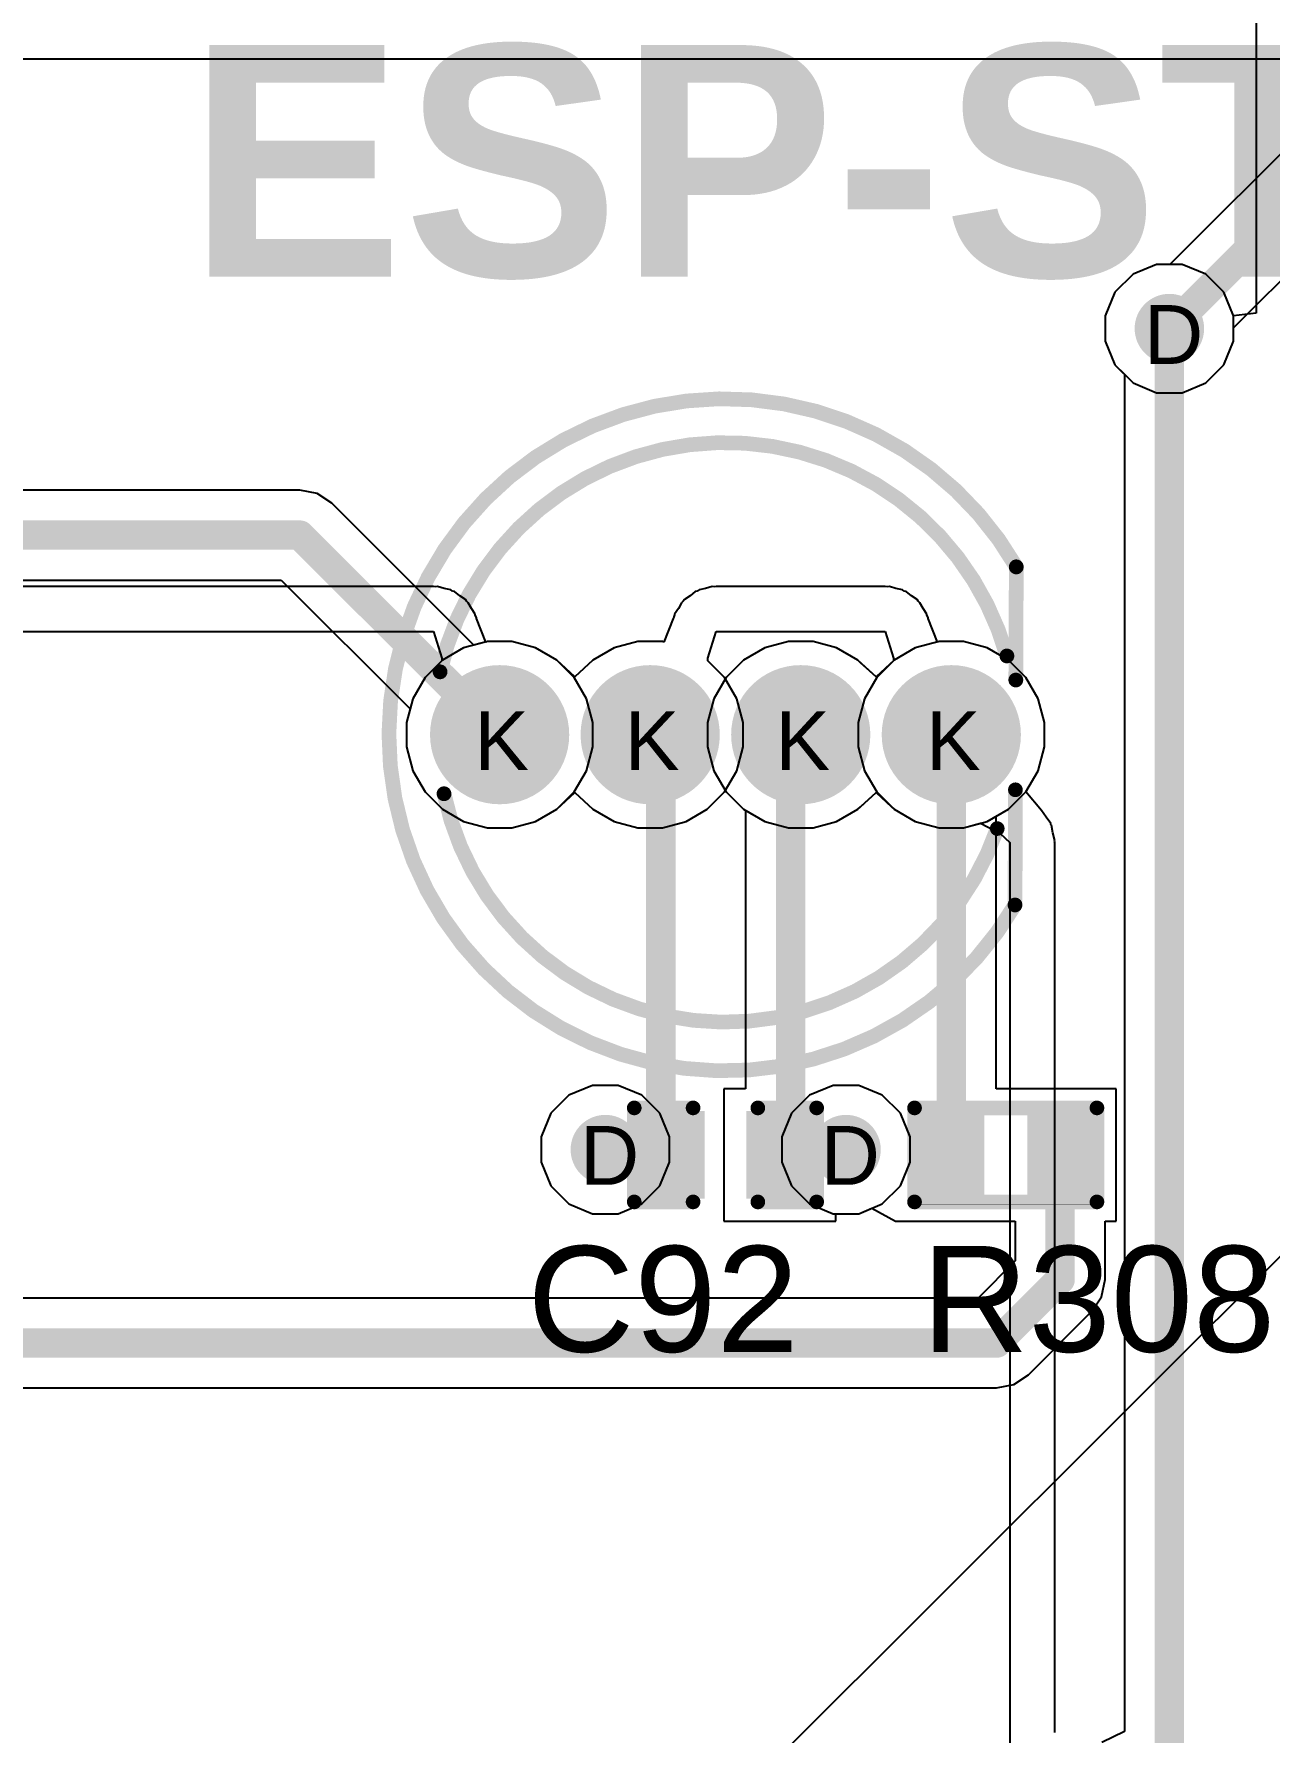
# Model space of a CAD drawing. Header units: inches. Extents: x -11 to 5428, y 0 to 5423.
# Drawn here: x 43.52 to 54.18, y 56.15 to 70.82 of the extents above; entities that cross this region are included whole.
import ezdxf

# ---------------------------------------------------------------- set-up
doc = ezdxf.new("R2010")
doc.units = ezdxf.units.IN
for name, color, linetype in [('Bottom Layer', 5, 'Continuous'), ('Bottom Solder', 6, 'Continuous'), ('Drill Drawing', 1, 'Continuous'), ('GND', 16, 'Continuous'), ('Multi-Layer', 9, 'Continuous'), ('Pad Holes', 156, 'Continuous'), ('PWR', 76, 'Continuous'), ('Top Layer', 1, 'Continuous'), ('Top Overlay', 2, 'Continuous'), ('Top Paste', 8, 'Continuous'), ('Top Solder', 216, 'Continuous'), ('Via Holes', 16, 'Continuous')]:
    doc.layers.add(name, color=color, linetype=linetype)
doc.styles.add('Arial', font='', dxfattribs={"height": 0.2})
doc.styles.add('Arial_Bold', font='', dxfattribs={"height": 0.2})
doc.styles.get('Arial').set_extended_font_data('Arial')
doc.styles.get('Arial_Bold').set_extended_font_data('Arial', bold=True)

# ---------------------------------------------------------------- blocks, each defined once
blk = doc.blocks.new('C___0402_163')
at = {"layer": 'Top Layer'}
for points in [[(-0.699, -0.317), (-0.699, 0.318), (-0.241, 0.318), (-0.241, -0.317)], [(0.241, -0.317), (0.241, 0.318), (0.698, 0.318), (0.698, -0.317)]]:
    blk.add_hatch(color=1, dxfattribs=at).paths.add_polyline_path(points)
at = {"layer": 'Top Paste'}
for points in [[(-0.699, -0.317), (-0.699, 0.318), (-0.241, 0.318), (-0.241, -0.317)], [(0.241, -0.317), (0.241, 0.318), (0.698, 0.318), (0.698, -0.317)]]:
    blk.add_hatch(color=8, dxfattribs=at).paths.add_polyline_path(points)
at = {"layer": 'Top Solder'}
for points in [[(-0.759, -0.377), (-0.759, 0.378), (-0.181, 0.378), (-0.181, -0.377)], [(0.181, -0.377), (0.181, 0.378), (0.758, 0.378), (0.758, -0.377)]]:
    blk.add_hatch(color=216, dxfattribs=at).paths.add_polyline_path(points)
at = {"layer": 'Top Overlay'}
for points in [[(-0.787, -0.406, 0.127, 0.127, 0), (-0.787, 0.406, 0.127, 0.127, 0)], [(-0.787, 0.406, 0.127, 0.127, 0), (-0.279, 0.406, 0.127, 0.127, 0)], [(0.279, 0.406, 0.127, 0.127, 0), (0.787, 0.406, 0.127, 0.127, 0)], [(0.787, -0.406, 0.127, 0.127, 0), (0.787, 0.406, 0.127, 0.127, 0)], [(-0.787, -0.406, 0.127, 0.127, 0), (-0.279, -0.406, 0.127, 0.127, 0)], [(0.279, -0.406, 0.127, 0.127, 0), (0.787, -0.406, 0.127, 0.127, 0)]]:
    blk.add_lwpolyline(points, format="xyseb", dxfattribs=at)
for points in [[(-0.819, 0.406, 0.0635, 0.0635, 1), (-0.756, 0.406, 0.0635, 0.0635, 1)], [(-0.819, 0.406, 0.0635, 0.0635, 1), (-0.756, 0.406, 0.0635, 0.0635, 1)], [(-0.311, 0.406, 0.0635, 0.0635, 1), (-0.248, 0.406, 0.0635, 0.0635, 1)], [(0.248, 0.406, 0.0635, 0.0635, 1), (0.311, 0.406, 0.0635, 0.0635, 1)], [(0.756, 0.406, 0.0635, 0.0635, 1), (0.819, 0.406, 0.0635, 0.0635, 1)], [(0.756, 0.406, 0.0635, 0.0635, 1), (0.819, 0.406, 0.0635, 0.0635, 1)], [(-0.819, -0.406, 0.0635, 0.0635, 1), (-0.756, -0.406, 0.0635, 0.0635, 1)], [(-0.819, -0.406, 0.0635, 0.0635, 1), (-0.756, -0.406, 0.0635, 0.0635, 1)], [(-0.311, -0.406, 0.0635, 0.0635, 1), (-0.248, -0.406, 0.0635, 0.0635, 1)], [(0.248, -0.406, 0.0635, 0.0635, 1), (0.311, -0.406, 0.0635, 0.0635, 1)], [(0.756, -0.406, 0.0635, 0.0635, 1), (0.819, -0.406, 0.0635, 0.0635, 1)], [(0.756, -0.406, 0.0635, 0.0635, 1), (0.819, -0.406, 0.0635, 0.0635, 1)]]:
    blk.add_lwpolyline(points, format="xyseb", close=True, dxfattribs=at)
blk = doc.blocks.new('WS2812D_F5_164')
at = {"layer": 'Bottom Layer'}
h = blk.add_hatch(color=5, dxfattribs=at)
edge = h.paths.add_edge_path()
edge.add_arc((-1.95, 0), 0.55, 0, 360)
h = blk.add_hatch(color=5, dxfattribs=at)
edge = h.paths.add_edge_path()
edge.add_arc((-0.65, 0), 0.55, 0, 360)
h = blk.add_hatch(color=5, dxfattribs=at)
edge = h.paths.add_edge_path()
edge.add_arc((0.65, 0), 0.55, 0, 360)
h = blk.add_hatch(color=5, dxfattribs=at)
edge = h.paths.add_edge_path()
edge.add_arc((1.95, 0), 0.55, 0, 360)
at = {"layer": 'Bottom Solder'}
h = blk.add_hatch(color=6, dxfattribs=at)
edge = h.paths.add_edge_path()
edge.add_arc((-1.95, 0), 0.601, 0, 360)
h = blk.add_hatch(color=6, dxfattribs=at)
edge = h.paths.add_edge_path()
edge.add_arc((-0.65, 0), 0.601, 0, 360)
h = blk.add_hatch(color=6, dxfattribs=at)
edge = h.paths.add_edge_path()
edge.add_arc((0.65, 0), 0.601, 0, 360)
h = blk.add_hatch(color=6, dxfattribs=at)
edge = h.paths.add_edge_path()
edge.add_arc((1.95, 0), 0.601, 0, 360)
at = {"layer": 'GND'}
h = blk.add_hatch(color=16, dxfattribs=at)
edge = h.paths.add_edge_path()
edge.add_arc((-1.95, 0), 0.55, 0, 360)
h = blk.add_hatch(color=16, dxfattribs=at)
edge = h.paths.add_edge_path()
edge.add_arc((-0.65, 0), 0.55, 0, 360)
h = blk.add_hatch(color=16, dxfattribs=at)
edge = h.paths.add_edge_path()
edge.add_arc((0.65, 0), 0.55, 0, 360)
h = blk.add_hatch(color=16, dxfattribs=at)
edge = h.paths.add_edge_path()
edge.add_arc((1.95, 0), 0.55, 0, 360)
at = {"layer": 'Multi-Layer'}
h = blk.add_hatch(color=9, dxfattribs=at)
edge = h.paths.add_edge_path()
edge.add_arc((-1.95, 0), 0.55, 0, 360)
h = blk.add_hatch(color=9, dxfattribs=at)
edge = h.paths.add_edge_path()
edge.add_arc((-0.65, 0), 0.55, 0, 360)
h = blk.add_hatch(color=9, dxfattribs=at)
edge = h.paths.add_edge_path()
edge.add_arc((0.65, 0), 0.55, 0, 360)
h = blk.add_hatch(color=9, dxfattribs=at)
edge = h.paths.add_edge_path()
edge.add_arc((1.95, 0), 0.55, 0, 360)
at = {"layer": 'Pad Holes'}
h = blk.add_hatch(color=7, dxfattribs=at)
edge = h.paths.add_edge_path()
edge.add_arc((-1.95, 0), 0.36, 0, 360)
h = blk.add_hatch(color=7, dxfattribs=at)
edge = h.paths.add_edge_path()
edge.add_arc((-0.65, 0), 0.36, 0, 360)
h = blk.add_hatch(color=7, dxfattribs=at)
edge = h.paths.add_edge_path()
edge.add_arc((0.65, 0), 0.36, 0, 360)
h = blk.add_hatch(color=7, dxfattribs=at)
edge = h.paths.add_edge_path()
edge.add_arc((1.95, 0), 0.36, 0, 360)
at = {"layer": 'PWR'}
h = blk.add_hatch(color=76, dxfattribs=at)
edge = h.paths.add_edge_path()
edge.add_arc((-1.95, 0), 0.55, 0, 360)
h = blk.add_hatch(color=76, dxfattribs=at)
edge = h.paths.add_edge_path()
edge.add_arc((-0.65, 0), 0.55, 0, 360)
h = blk.add_hatch(color=76, dxfattribs=at)
edge = h.paths.add_edge_path()
edge.add_arc((0.65, 0), 0.55, 0, 360)
h = blk.add_hatch(color=76, dxfattribs=at)
edge = h.paths.add_edge_path()
edge.add_arc((1.95, 0), 0.55, 0, 360)
at = {"layer": 'Top Layer'}
h = blk.add_hatch(color=1, dxfattribs=at)
edge = h.paths.add_edge_path()
edge.add_arc((-1.95, 0), 0.55, 0, 360)
h = blk.add_hatch(color=1, dxfattribs=at)
edge = h.paths.add_edge_path()
edge.add_arc((-0.65, 0), 0.55, 0, 360)
h = blk.add_hatch(color=1, dxfattribs=at)
edge = h.paths.add_edge_path()
edge.add_arc((0.65, 0), 0.55, 0, 360)
h = blk.add_hatch(color=1, dxfattribs=at)
edge = h.paths.add_edge_path()
edge.add_arc((1.95, 0), 0.55, 0, 360)
at = {"layer": 'Top Solder'}
h = blk.add_hatch(color=216, dxfattribs=at)
edge = h.paths.add_edge_path()
edge.add_arc((-1.95, 0), 0.601, 0, 360)
h = blk.add_hatch(color=216, dxfattribs=at)
edge = h.paths.add_edge_path()
edge.add_arc((-0.65, 0), 0.601, 0, 360)
h = blk.add_hatch(color=216, dxfattribs=at)
edge = h.paths.add_edge_path()
edge.add_arc((0.65, 0), 0.601, 0, 360)
h = blk.add_hatch(color=216, dxfattribs=at)
edge = h.paths.add_edge_path()
edge.add_arc((1.95, 0), 0.601, 0, 360)
at = {"layer": 'Top Overlay'}
for points in [[(2.5, -1.471, 0.127, 0.127, -3.705201), (2.511, 1.45, 0.127, 0.127, 0)], [(-2.464, 0.543, 0.127, 0.127, -0.780857), (2.43, 0.68, 0.127, 0.127, 0)], [(2.507, 0.472, 0.127, 0.127, 0), (2.511, 1.449, 0.127, 0.127, 0)], [(2.5, -1.471, 0.127, 0.127, 0), (2.504, -0.476, 0.127, 0.127, 0)], [(2.347, -0.811, 0.127, 0.127, -0.760948), (-2.43, -0.51, 0.127, 0.127, 0)]]:
    blk.add_lwpolyline(points, format="xyseb", dxfattribs=at)
for points in [[(2.479, 1.449, 0.0635, 0.0635, 1), (2.543, 1.449, 0.0635, 0.0635, 1)], [(2.479, 1.45, 0.0635, 0.0635, 1), (2.543, 1.45, 0.0635, 0.0635, 1)], [(2.398, 0.68, 0.0635, 0.0635, 1), (2.462, 0.68, 0.0635, 0.0635, 1)], [(-2.496, 0.543, 0.0635, 0.0635, 1), (-2.432, 0.543, 0.0635, 0.0635, 1)], [(2.475, 0.472, 0.0635, 0.0635, 1), (2.539, 0.472, 0.0635, 0.0635, 1)], [(2.472, -0.476, 0.0635, 0.0635, 1), (2.535, -0.476, 0.0635, 0.0635, 1)], [(-2.462, -0.51, 0.0635, 0.0635, 1), (-2.398, -0.51, 0.0635, 0.0635, 1)], [(2.315, -0.811, 0.0635, 0.0635, 1), (2.378, -0.811, 0.0635, 0.0635, 1)], [(2.468, -1.471, 0.0635, 0.0635, 1), (2.532, -1.471, 0.0635, 0.0635, 1)], [(2.468, -1.471, 0.0635, 0.0635, 1), (2.532, -1.471, 0.0635, 0.0635, 1)]]:
    blk.add_lwpolyline(points, format="xyseb", close=True, dxfattribs=at)
blk = doc.blocks.new('R___0402_165')
at = {"layer": 'Top Layer'}
for points in [[(-0.699, -0.317), (-0.699, 0.318), (-0.241, 0.318), (-0.241, -0.317)], [(0.241, -0.317), (0.241, 0.318), (0.698, 0.318), (0.698, -0.317)]]:
    blk.add_hatch(color=1, dxfattribs=at).paths.add_polyline_path(points)
at = {"layer": 'Top Paste'}
for points in [[(-0.699, -0.317), (-0.699, 0.318), (-0.241, 0.318), (-0.241, -0.317)], [(0.241, -0.317), (0.241, 0.318), (0.698, 0.318), (0.698, -0.317)]]:
    blk.add_hatch(color=8, dxfattribs=at).paths.add_polyline_path(points)
at = {"layer": 'Top Solder'}
for points in [[(-0.754, -0.372), (-0.754, 0.373), (-0.186, 0.373), (-0.186, -0.372)], [(0.186, -0.372), (0.186, 0.373), (0.753, 0.373), (0.753, -0.372)]]:
    blk.add_hatch(color=216, dxfattribs=at).paths.add_polyline_path(points)
at = {"layer": 'Top Overlay'}
for points in [[(-0.787, -0.406, 0.127, 0.127, 0), (-0.787, 0.406, 0.127, 0.127, 0)], [(-0.787, 0.406, 0.127, 0.127, 0), (0.787, 0.406, 0.127, 0.127, 0)], [(0.787, -0.406, 0.127, 0.127, 0), (0.787, 0.406, 0.127, 0.127, 0)], [(-0.787, -0.406, 0.127, 0.127, 0), (0.787, -0.406, 0.127, 0.127, 0)], [(-0.813, -0.432, 0.00323, 0.00323, 0), (0.813, -0.432, 0.00323, 0.00323, 0)]]:
    blk.add_lwpolyline(points, format="xyseb", dxfattribs=at)
for points in [[(-0.819, 0.406, 0.0635, 0.0635, 1), (-0.756, 0.406, 0.0635, 0.0635, 1)], [(-0.819, 0.406, 0.0635, 0.0635, 1), (-0.756, 0.406, 0.0635, 0.0635, 1)], [(0.756, 0.406, 0.0635, 0.0635, 1), (0.819, 0.406, 0.0635, 0.0635, 1)], [(0.756, 0.406, 0.0635, 0.0635, 1), (0.819, 0.406, 0.0635, 0.0635, 1)], [(-0.819, -0.406, 0.0635, 0.0635, 1), (-0.756, -0.406, 0.0635, 0.0635, 1)], [(-0.819, -0.406, 0.0635, 0.0635, 1), (-0.756, -0.406, 0.0635, 0.0635, 1)], [(-0.814, -0.432, 0.00161, 0.00161, 1), (-0.812, -0.432, 0.00161, 0.00161, 1)], [(0.756, -0.406, 0.0635, 0.0635, 1), (0.819, -0.406, 0.0635, 0.0635, 1)], [(0.756, -0.406, 0.0635, 0.0635, 1), (0.819, -0.406, 0.0635, 0.0635, 1)], [(0.812, -0.432, 0.00161, 0.00161, 1), (0.814, -0.432, 0.00161, 0.00161, 1)]]:
    blk.add_lwpolyline(points, format="xyseb", close=True, dxfattribs=at)

msp = doc.modelspace()

# ---------------------------------------------------------------- hatches: boundary and pattern name
at = {"layer": 'Bottom Layer'}
h = msp.add_hatch(color=5, dxfattribs=at)
edge = h.paths.add_edge_path()
edge.add_arc((53.321, 68.275), 0.3, 0, 360)
h = msp.add_hatch(color=5, dxfattribs=at)
edge = h.paths.add_edge_path()
edge.add_arc((48.451, 61.183), 0.3, 0, 360)
h = msp.add_hatch(color=5, dxfattribs=at)
edge = h.paths.add_edge_path()
edge.add_arc((50.529, 61.183), 0.3, 0, 360)
at = {"layer": 'GND'}
h = msp.add_hatch(color=16, dxfattribs=at)
edge = h.paths.add_edge_path()
edge.add_arc((53.321, 68.275), 0.3, 0, 360)
h = msp.add_hatch(color=16, dxfattribs=at)
edge = h.paths.add_edge_path()
edge.add_arc((48.451, 61.183), 0.3, 0, 360)
h = msp.add_hatch(color=16, dxfattribs=at)
edge = h.paths.add_edge_path()
edge.add_arc((50.529, 61.183), 0.3, 0, 360)
at = {"layer": 'PWR'}
h = msp.add_hatch(color=76, dxfattribs=at)
edge = h.paths.add_edge_path()
edge.add_arc((53.321, 68.275), 0.3, 0, 360)
h = msp.add_hatch(color=76, dxfattribs=at)
edge = h.paths.add_edge_path()
edge.add_arc((48.451, 61.183), 0.3, 0, 360)
h = msp.add_hatch(color=76, dxfattribs=at)
edge = h.paths.add_edge_path()
edge.add_arc((50.529, 61.183), 0.3, 0, 360)
at = {"layer": 'Top Layer'}
h = msp.add_hatch(color=1, dxfattribs=at)
edge = h.paths.add_edge_path()
edge.add_arc((53.321, 68.275), 0.3, 0, 360)
h = msp.add_hatch(color=1, dxfattribs=at)
edge = h.paths.add_edge_path()
edge.add_arc((48.451, 61.183), 0.3, 0, 360)
h = msp.add_hatch(color=1, dxfattribs=at)
edge = h.paths.add_edge_path()
edge.add_arc((50.529, 61.183), 0.3, 0, 360)
at = {"layer": 'Via Holes'}
h = msp.add_hatch(color=7, dxfattribs=at)
edge = h.paths.add_edge_path()
edge.add_arc((53.321, 68.275), 0.15, 0, 360)
h = msp.add_hatch(color=7, dxfattribs=at)
edge = h.paths.add_edge_path()
edge.add_arc((48.451, 61.183), 0.15, 0, 360)
h = msp.add_hatch(color=7, dxfattribs=at)
edge = h.paths.add_edge_path()
edge.add_arc((50.529, 61.183), 0.15, 0, 360)

# ---------------------------------------------------------------- linework, layer by layer
at = {"layer": 'Bottom Layer'}
for p, q in [((54.069, 72.097), (54.069, 68.407)), ((53.211, 68.829), (53.007, 68.745)), ((53.431, 68.829), (53.211, 68.829)), ((53.635, 68.745), (53.431, 68.829)), ((53.007, 68.745), (52.851, 68.589)), ((53.79, 68.589), (53.635, 68.745)), ((52.851, 68.589), (52.767, 68.385)), ((53.875, 68.385), (53.79, 68.589)), ((52.767, 68.385), (52.767, 68.165)), ((54.069, 68.407), (53.875, 68.385)), ((52.767, 68.165), (52.851, 67.961)), ((52.851, 67.961), (52.932, 67.88)), ((52.932, 67.88), (52.932, 56.157)), ((47.432, 65.571), (47.227, 65.516)), ((47.644, 65.571), (47.432, 65.571)), ((47.848, 65.516), (47.644, 65.571)), ((50.032, 65.571), (49.827, 65.516)), ((50.244, 65.571), (50.032, 65.571)), ((50.448, 65.516), (50.244, 65.571)), ((51.332, 65.571), (51.127, 65.516)), ((51.544, 65.571), (51.332, 65.571)), ((51.748, 65.516), (51.544, 65.571)), ((47.227, 65.516), (47.044, 65.41)), ((48.031, 65.41), (47.848, 65.516)), ((49.827, 65.516), (49.644, 65.41)), ((50.631, 65.41), (50.448, 65.516)), ((51.127, 65.516), (50.944, 65.41)), ((51.931, 65.41), (51.748, 65.516)), ((47.044, 65.41), (46.894, 65.26)), ((48.181, 65.26), (48.031, 65.41)), ((49.644, 65.41), (49.494, 65.26)), ((50.653, 65.389), (50.631, 65.41)), ((50.788, 65.266), (50.653, 65.389)), ((50.922, 65.389), (50.788, 65.266)), ((50.944, 65.41), (50.922, 65.389)), ((52.081, 65.26), (51.931, 65.41)), ((46.894, 65.26), (46.789, 65.077)), ((48.287, 65.077), (48.181, 65.26)), ((49.494, 65.26), (49.388, 65.077)), ((52.187, 65.077), (52.081, 65.26)), ((46.789, 65.077), (46.734, 64.873)), ((48.342, 64.873), (48.287, 65.077)), ((49.388, 65.077), (49.334, 64.873)), ((52.242, 64.873), (52.187, 65.077)), ((46.734, 64.873), (46.734, 64.661)), ((48.342, 64.661), (48.342, 64.873)), ((49.334, 64.873), (49.334, 64.661)), ((52.242, 64.661), (52.242, 64.873)), ((46.734, 64.661), (46.789, 64.456)), ((48.287, 64.456), (48.342, 64.661)), ((49.334, 64.661), (49.388, 64.456)), ((52.187, 64.456), (52.242, 64.661)), ((46.789, 64.456), (46.894, 64.273)), ((48.181, 64.273), (48.287, 64.456)), ((49.388, 64.456), (49.494, 64.273)), ((52.081, 64.273), (52.187, 64.456)), ((46.894, 64.273), (47.044, 64.123)), ((48.031, 64.123), (48.181, 64.273)), ((49.494, 64.273), (49.644, 64.123)), ((50.653, 64.145), (50.788, 64.267)), ((50.788, 64.267), (50.922, 64.145)), ((51.931, 64.123), (52.081, 64.273)), ((47.044, 64.123), (47.227, 64.018)), ((47.848, 64.018), (48.031, 64.123)), ((49.644, 64.123), (49.827, 64.018)), ((50.448, 64.018), (50.631, 64.123)), ((50.631, 64.123), (50.653, 64.145)), ((50.922, 64.145), (50.944, 64.123)), ((50.944, 64.123), (51.127, 64.018)), ((51.748, 64.018), (51.931, 64.123)), ((47.227, 64.018), (47.432, 63.963)), ((47.432, 63.963), (47.644, 63.963)), ((47.644, 63.963), (47.848, 64.018)), ((49.827, 64.018), (50.032, 63.963)), ((50.032, 63.963), (50.244, 63.963)), ((50.244, 63.963), (50.448, 64.018)), ((51.127, 64.018), (51.332, 63.963)), ((51.332, 63.963), (51.544, 63.963)), ((51.544, 63.963), (51.748, 64.018)), ((50.215, 61.653), (50.059, 61.497)), ((50.418, 61.737), (50.215, 61.653)), ((50.639, 61.737), (50.418, 61.737)), ((50.842, 61.653), (50.639, 61.737)), ((50.998, 61.497), (50.842, 61.653)), ((50.059, 61.497), (49.975, 61.294)), ((51.083, 61.294), (50.998, 61.497)), ((49.975, 61.294), (49.975, 61.073)), ((51.083, 61.073), (51.083, 61.294)), ((49.975, 61.073), (50.059, 60.87)), ((50.998, 60.87), (51.083, 61.073)), ((50.059, 60.87), (50.215, 60.714)), ((50.842, 60.714), (50.998, 60.87)), ((50.215, 60.714), (50.418, 60.629)), ((50.418, 60.629), (50.639, 60.629)), ((50.639, 60.629), (50.842, 60.714)), ((52.932, 56.157), (52.739, 56.062))]:
    msp.add_line(p, q, dxfattribs=at)
msp.add_lwpolyline([(53.321, 22.219, 0.254, 0.254, 0), (53.321, 68.275, 0.254, 0.254, 0)], format="xyseb", dxfattribs=at)
msp.add_lwpolyline([(53.257, 68.275, 0.127, 0.127, 1), (53.384, 68.275, 0.127, 0.127, 1)], format="xyseb", close=True, dxfattribs=at)
at = {"layer": 'Bottom Solder'}
msp.add_line((6.245, 12.319), (5427.557, 5423.366), dxfattribs=at)
at = {"layer": 'GND'}
for p, q in [((53.211, 68.829), (53.007, 68.745)), ((53.431, 68.829), (53.211, 68.829)), ((53.635, 68.745), (53.431, 68.829)), ((53.007, 68.745), (52.851, 68.589)), ((53.79, 68.589), (53.635, 68.745)), ((52.851, 68.589), (52.767, 68.385)), ((53.875, 68.385), (53.79, 68.589)), ((52.767, 68.385), (52.767, 68.165)), ((53.875, 68.165), (53.875, 68.385)), ((52.767, 68.165), (52.851, 67.961)), ((53.79, 67.961), (53.875, 68.165)), ((52.851, 67.961), (53.007, 67.806)), ((53.635, 67.806), (53.79, 67.961)), ((53.007, 67.806), (53.211, 67.721)), ((53.431, 67.721), (53.635, 67.806)), ((53.211, 67.721), (53.431, 67.721)), ((47.432, 65.571), (47.227, 65.516)), ((47.644, 65.571), (47.432, 65.571)), ((47.848, 65.516), (47.644, 65.571)), ((50.032, 65.571), (49.827, 65.516)), ((50.244, 65.571), (50.032, 65.571)), ((50.448, 65.516), (50.244, 65.571)), ((51.332, 65.571), (51.127, 65.516)), ((51.544, 65.571), (51.332, 65.571)), ((51.748, 65.516), (51.544, 65.571)), ((47.227, 65.516), (47.044, 65.41)), ((48.031, 65.41), (47.848, 65.516)), ((49.827, 65.516), (49.644, 65.41)), ((50.631, 65.41), (50.448, 65.516)), ((51.127, 65.516), (50.944, 65.41)), ((51.931, 65.41), (51.748, 65.516)), ((47.044, 65.41), (46.894, 65.26)), ((48.181, 65.26), (48.031, 65.41)), ((49.644, 65.41), (49.494, 65.26)), ((50.788, 65.267), (50.631, 65.41)), ((50.944, 65.41), (50.788, 65.267)), ((52.081, 65.26), (51.931, 65.41)), ((46.894, 65.26), (46.789, 65.077)), ((48.287, 65.077), (48.181, 65.26)), ((49.494, 65.26), (49.388, 65.077)), ((52.187, 65.077), (52.081, 65.26)), ((46.789, 65.077), (46.734, 64.873)), ((48.342, 64.873), (48.287, 65.077)), ((49.388, 65.077), (49.334, 64.873)), ((52.242, 64.873), (52.187, 65.077)), ((46.734, 64.873), (46.734, 64.661)), ((48.342, 64.661), (48.342, 64.873)), ((49.334, 64.873), (49.334, 64.661)), ((52.242, 64.661), (52.242, 64.873)), ((46.734, 64.661), (46.789, 64.456)), ((48.287, 64.456), (48.342, 64.661)), ((49.334, 64.661), (49.388, 64.456)), ((52.187, 64.456), (52.242, 64.661)), ((46.789, 64.456), (46.894, 64.273)), ((48.181, 64.273), (48.287, 64.456)), ((49.388, 64.456), (49.494, 64.273)), ((52.081, 64.273), (52.187, 64.456)), ((46.894, 64.273), (47.044, 64.123)), ((48.031, 64.123), (48.181, 64.273)), ((49.494, 64.273), (49.644, 64.123)), ((50.631, 64.123), (50.788, 64.267)), ((50.788, 64.267), (50.944, 64.123)), ((51.931, 64.123), (52.081, 64.273)), ((47.044, 64.123), (47.227, 64.018)), ((47.848, 64.018), (48.031, 64.123)), ((49.644, 64.123), (49.827, 64.018)), ((50.448, 64.018), (50.631, 64.123)), ((50.944, 64.123), (51.127, 64.018)), ((51.748, 64.018), (51.931, 64.123)), ((47.227, 64.018), (47.432, 63.963)), ((47.432, 63.963), (47.644, 63.963)), ((47.644, 63.963), (47.848, 64.018)), ((49.827, 64.018), (50.032, 63.963)), ((50.032, 63.963), (50.244, 63.963)), ((50.244, 63.963), (50.448, 64.018)), ((51.127, 64.018), (51.332, 63.963)), ((51.332, 63.963), (51.544, 63.963)), ((51.544, 63.963), (51.748, 64.018)), ((50.215, 61.653), (50.059, 61.497)), ((50.418, 61.737), (50.215, 61.653)), ((50.639, 61.737), (50.418, 61.737)), ((50.842, 61.653), (50.639, 61.737)), ((50.998, 61.497), (50.842, 61.653)), ((50.059, 61.497), (49.975, 61.294)), ((51.083, 61.294), (50.998, 61.497)), ((49.975, 61.294), (49.975, 61.073)), ((51.083, 61.073), (51.083, 61.294)), ((49.975, 61.073), (50.059, 60.87)), ((50.998, 60.87), (51.083, 61.073)), ((50.059, 60.87), (50.215, 60.714)), ((50.842, 60.714), (50.998, 60.87)), ((50.215, 60.714), (50.418, 60.629)), ((50.418, 60.629), (50.639, 60.629)), ((50.639, 60.629), (50.842, 60.714))]:
    msp.add_line(p, q, dxfattribs=at)
at = {"layer": 'PWR'}
for p, q in [((53.211, 68.829), (53.007, 68.745)), ((53.431, 68.829), (53.211, 68.829)), ((53.635, 68.745), (53.431, 68.829)), ((53.007, 68.745), (52.851, 68.589)), ((53.79, 68.589), (53.635, 68.745)), ((52.851, 68.589), (52.767, 68.385)), ((53.875, 68.385), (53.79, 68.589)), ((52.767, 68.385), (52.767, 68.165)), ((53.875, 68.165), (53.875, 68.385)), ((52.767, 68.165), (52.851, 67.961)), ((53.79, 67.961), (53.875, 68.165)), ((52.851, 67.961), (53.007, 67.806)), ((53.635, 67.806), (53.79, 67.961)), ((53.007, 67.806), (53.211, 67.721)), ((53.431, 67.721), (53.635, 67.806)), ((53.211, 67.721), (53.431, 67.721)), ((46.967, 66.047), (41.038, 66.047)), ((46.985, 66.044), (46.967, 66.047)), ((47.003, 66.046), (46.985, 66.044)), ((47.059, 66.029), (47.003, 66.046)), ((47.116, 66.018), (47.059, 66.029)), ((47.131, 66.008), (47.116, 66.018)), ((47.149, 66.003), (47.131, 66.008)), ((49.244, 66.008), (49.227, 66.003)), ((49.26, 66.018), (49.244, 66.008)), ((49.317, 66.029), (49.26, 66.018)), ((49.372, 66.046), (49.317, 66.029)), ((49.39, 66.044), (49.372, 66.046)), ((49.408, 66.047), (49.39, 66.044)), ((50.867, 66.047), (49.408, 66.047)), ((50.885, 66.044), (50.867, 66.047)), ((50.903, 66.046), (50.885, 66.044)), ((50.959, 66.029), (50.903, 66.046)), ((51.016, 66.018), (50.959, 66.029)), ((51.031, 66.008), (51.016, 66.018)), ((51.048, 66.003), (51.031, 66.008)), ((47.194, 65.966), (47.149, 66.003)), ((47.242, 65.934), (47.194, 65.966)), ((47.252, 65.919), (47.242, 65.934)), ((47.266, 65.907), (47.252, 65.919)), ((47.294, 65.856), (47.266, 65.907)), ((49.109, 65.907), (49.082, 65.856)), ((49.123, 65.919), (49.109, 65.907)), ((49.134, 65.934), (49.123, 65.919)), ((49.182, 65.966), (49.134, 65.934)), ((49.227, 66.003), (49.182, 65.966)), ((51.093, 65.966), (51.048, 66.003)), ((51.142, 65.934), (51.093, 65.966)), ((51.152, 65.919), (51.142, 65.934)), ((51.166, 65.907), (51.152, 65.919)), ((51.194, 65.856), (51.166, 65.907)), ((47.326, 65.808), (47.294, 65.856)), ((47.327, 65.801), (47.326, 65.808)), ((47.337, 65.775), (47.327, 65.801)), ((47.338, 65.774), (47.337, 65.775)), ((47.339, 65.771), (47.338, 65.774)), ((47.419, 65.567), (47.339, 65.771)), ((49.036, 65.771), (48.956, 65.567)), ((49.037, 65.774), (49.036, 65.771)), ((49.038, 65.775), (49.037, 65.774)), ((49.048, 65.801), (49.038, 65.775)), ((49.049, 65.808), (49.048, 65.801)), ((49.082, 65.856), (49.049, 65.808)), ((51.226, 65.808), (51.194, 65.856)), ((51.227, 65.801), (51.226, 65.808)), ((51.237, 65.775), (51.227, 65.801)), ((51.238, 65.774), (51.237, 65.775)), ((51.239, 65.771), (51.238, 65.774)), ((51.319, 65.567), (51.239, 65.771)), ((41.038, 65.659), (46.967, 65.659)), ((46.967, 65.659), (47.038, 65.429)), ((47.432, 65.571), (47.419, 65.567)), ((47.644, 65.571), (47.432, 65.571)), ((47.848, 65.516), (47.644, 65.571)), ((48.732, 65.571), (48.527, 65.516)), ((48.944, 65.571), (48.732, 65.571)), ((48.956, 65.567), (48.944, 65.571)), ((49.337, 65.429), (49.408, 65.659)), ((49.408, 65.659), (50.867, 65.659)), ((50.867, 65.659), (50.938, 65.429)), ((51.332, 65.571), (51.319, 65.567)), ((51.544, 65.571), (51.332, 65.571)), ((51.748, 65.516), (51.544, 65.571)), ((47.038, 65.429), (47.039, 65.405)), ((48.031, 65.41), (47.848, 65.516)), ((48.527, 65.516), (48.344, 65.41)), ((49.336, 65.405), (49.337, 65.429)), ((50.938, 65.429), (50.939, 65.405)), ((51.931, 65.41), (51.748, 65.516)), ((47.039, 65.405), (46.894, 65.26)), ((48.188, 65.267), (48.031, 65.41)), ((48.344, 65.41), (48.188, 65.267)), ((49.481, 65.26), (49.336, 65.405)), ((50.939, 65.405), (50.794, 65.26)), ((52.081, 65.26), (51.931, 65.41)), ((46.894, 65.26), (46.789, 65.077)), ((49.587, 65.077), (49.481, 65.26)), ((50.794, 65.26), (50.688, 65.077)), ((52.187, 65.077), (52.081, 65.26)), ((46.789, 65.077), (46.734, 64.873)), ((49.642, 64.873), (49.587, 65.077)), ((50.688, 65.077), (50.634, 64.873)), ((52.242, 64.873), (52.187, 65.077)), ((46.734, 64.873), (46.734, 64.661)), ((49.642, 64.661), (49.642, 64.873)), ((50.634, 64.873), (50.634, 64.661)), ((52.242, 64.661), (52.242, 64.873)), ((46.734, 64.661), (46.789, 64.456)), ((49.587, 64.456), (49.642, 64.661)), ((50.634, 64.661), (50.688, 64.456)), ((52.187, 64.456), (52.242, 64.661)), ((46.789, 64.456), (46.894, 64.273)), ((49.481, 64.273), (49.587, 64.456)), ((50.688, 64.456), (50.794, 64.273)), ((52.081, 64.273), (52.187, 64.456)), ((46.894, 64.273), (47.044, 64.123)), ((48.031, 64.123), (48.188, 64.267)), ((48.188, 64.267), (48.344, 64.123)), ((49.331, 64.123), (49.481, 64.273)), ((50.794, 64.273), (50.944, 64.123)), ((52.218, 64.112), (52.081, 64.273)), ((47.044, 64.123), (47.227, 64.018)), ((47.848, 64.018), (48.031, 64.123)), ((48.344, 64.123), (48.527, 64.018)), ((49.148, 64.018), (49.331, 64.123)), ((50.944, 64.123), (51.127, 64.018)), ((52.256, 64.055), (52.218, 64.112)), ((47.227, 64.018), (47.432, 63.963)), ((47.432, 63.963), (47.644, 63.963)), ((47.644, 63.963), (47.848, 64.018)), ((48.527, 64.018), (48.732, 63.963)), ((48.732, 63.963), (48.944, 63.963)), ((48.944, 63.963), (49.148, 64.018)), ((51.127, 64.018), (51.332, 63.963)), ((51.332, 63.963), (51.544, 63.963)), ((51.544, 63.963), (51.689, 64.002)), ((51.689, 64.002), (51.859, 63.914)), ((52.296, 63.999), (52.256, 64.055)), ((52.298, 63.992), (52.296, 63.999)), ((52.302, 63.986), (52.298, 63.992)), ((52.315, 63.918), (52.302, 63.986)), ((51.859, 63.914), (51.943, 63.837)), ((51.943, 63.837), (51.943, 55.876)), ((52.331, 63.852), (52.315, 63.918)), ((52.33, 63.844), (52.331, 63.852)), ((52.331, 63.837), (52.33, 63.844)), ((52.331, 56.147), (52.331, 63.837)), ((48.137, 61.653), (47.981, 61.497)), ((48.341, 61.737), (48.137, 61.653)), ((48.561, 61.737), (48.341, 61.737)), ((48.765, 61.653), (48.561, 61.737)), ((48.921, 61.497), (48.765, 61.653)), ((47.981, 61.497), (47.897, 61.294)), ((49.005, 61.294), (48.921, 61.497)), ((47.897, 61.294), (47.897, 61.073)), ((49.005, 61.073), (49.005, 61.294)), ((47.897, 61.073), (47.981, 60.87)), ((48.921, 60.87), (49.005, 61.073)), ((47.981, 60.87), (48.137, 60.714)), ((48.765, 60.714), (48.921, 60.87)), ((48.137, 60.714), (48.341, 60.629)), ((48.341, 60.629), (48.561, 60.629)), ((48.561, 60.629), (48.765, 60.714))]:
    msp.add_line(p, q, dxfattribs=at)
at = {"layer": 'Top Layer'}
for p, q in [((27.685, 70.604), (54.834, 70.604)), ((54.912, 70.416), (53.325, 68.829)), ((53.875, 68.28), (55.583, 69.988)), ((53.211, 68.829), (53.007, 68.745)), ((53.325, 68.829), (53.211, 68.829)), ((53.007, 68.745), (52.851, 68.589)), ((52.851, 68.589), (52.767, 68.385)), ((52.767, 68.385), (52.767, 68.165)), ((53.875, 68.165), (53.875, 68.28)), ((52.767, 68.165), (52.851, 67.961)), ((53.79, 67.961), (53.875, 68.165)), ((52.851, 67.961), (53.007, 67.806)), ((53.635, 67.806), (53.79, 67.961)), ((53.007, 67.806), (53.211, 67.721)), ((53.431, 67.721), (53.635, 67.806)), ((53.211, 67.721), (53.431, 67.721)), ((45.813, 66.88), (3.958, 66.88)), ((45.962, 66.85), (45.813, 66.88)), ((46.088, 66.766), (45.962, 66.85)), ((47.315, 65.539), (46.088, 66.766)), ((41.442, 66.103), (45.652, 66.103)), ((45.652, 66.103), (46.765, 64.99)), ((47.432, 65.571), (47.315, 65.539)), ((47.644, 65.571), (47.432, 65.571)), ((47.848, 65.516), (47.644, 65.571)), ((50.032, 65.571), (49.827, 65.516)), ((50.244, 65.571), (50.032, 65.571)), ((50.448, 65.516), (50.244, 65.571)), ((51.332, 65.571), (51.127, 65.516)), ((51.544, 65.571), (51.332, 65.571)), ((51.748, 65.516), (51.544, 65.571)), ((48.031, 65.41), (47.848, 65.516)), ((49.827, 65.516), (49.644, 65.41)), ((50.631, 65.41), (50.448, 65.516)), ((51.127, 65.516), (50.944, 65.41)), ((51.931, 65.41), (51.748, 65.516)), ((48.181, 65.26), (48.031, 65.41)), ((49.644, 65.41), (49.494, 65.26)), ((50.653, 65.389), (50.631, 65.41)), ((50.788, 65.266), (50.653, 65.389)), ((50.922, 65.389), (50.788, 65.266)), ((50.944, 65.41), (50.922, 65.389)), ((52.081, 65.26), (51.931, 65.41)), ((48.287, 65.077), (48.181, 65.26)), ((49.494, 65.26), (49.388, 65.077)), ((52.187, 65.077), (52.081, 65.26)), ((46.765, 64.99), (46.734, 64.873)), ((48.342, 64.873), (48.287, 65.077)), ((49.388, 65.077), (49.334, 64.873)), ((52.242, 64.873), (52.187, 65.077)), ((46.734, 64.873), (46.734, 64.661)), ((48.342, 64.661), (48.342, 64.873)), ((49.334, 64.873), (49.334, 64.661)), ((52.242, 64.661), (52.242, 64.873)), ((46.734, 64.661), (46.789, 64.456)), ((48.287, 64.456), (48.342, 64.661)), ((49.334, 64.661), (49.388, 64.456)), ((52.187, 64.456), (52.242, 64.661)), ((46.789, 64.456), (46.894, 64.273)), ((48.181, 64.273), (48.287, 64.456)), ((49.388, 64.456), (49.494, 64.273)), ((52.081, 64.273), (52.187, 64.456)), ((46.894, 64.273), (47.044, 64.123)), ((48.031, 64.123), (48.181, 64.273)), ((49.494, 64.273), (49.644, 64.123)), ((51.931, 64.123), (52.081, 64.273)), ((47.044, 64.123), (47.227, 64.018)), ((47.848, 64.018), (48.031, 64.123)), ((49.644, 64.123), (49.661, 64.113)), ((49.661, 64.113), (49.661, 61.709)), ((51.826, 64.063), (51.931, 64.123)), ((47.227, 64.018), (47.432, 63.963)), ((47.432, 63.963), (47.644, 63.963)), ((47.644, 63.963), (47.848, 64.018)), ((51.826, 61.709), (51.826, 64.063)), ((49.661, 61.709), (49.475, 61.709)), ((49.475, 61.709), (49.475, 60.566)), ((52.86, 61.709), (51.826, 61.709)), ((52.86, 60.566), (52.86, 61.709)), ((50.44, 60.566), (50.44, 60.629)), ((50.44, 60.629), (50.639, 60.629)), ((50.639, 60.629), (50.752, 60.676)), ((50.752, 60.676), (50.955, 60.566)), ((49.475, 60.566), (50.44, 60.566)), ((50.955, 60.566), (50.955, 60.566)), ((50.955, 60.566), (51.989, 60.566)), ((51.989, 60.566), (51.989, 60.221)), ((52.766, 60.06), (52.766, 60.566)), ((52.766, 60.566), (52.86, 60.566)), ((51.989, 60.221), (51.669, 59.901)), ((52.736, 59.912), (52.766, 60.06)), ((51.669, 59.901), (37.408, 59.901)), ((52.652, 59.786), (52.736, 59.912)), ((52.104, 59.238), (52.652, 59.786)), ((37.247, 59.124), (51.829, 59.124)), ((51.829, 59.124), (51.978, 59.153)), ((51.978, 59.153), (52.104, 59.238))]:
    msp.add_line(p, q, dxfattribs=at)
for points in [[(53.321, 68.275, 0.254, 0.254, 0), (55.422, 70.376, 0.254, 0.254, 0)], [(3.958, 66.491, 0.254, 0.254, 0), (45.813, 66.491, 0.254, 0.254, 0)], [(45.813, 66.491, 0.254, 0.254, 0), (47.538, 64.767, 0.254, 0.254, 0)], [(48.84, 64.765, 0.254, 0.254, 0), (48.93, 64.675, 0.254, 0.254, 0)], [(50.05, 64.675, 0.254, 0.254, 0), (50.14, 64.765, 0.254, 0.254, 0)], [(51.438, 61.137, 0.254, 0.254, 0), (51.438, 64.767, 0.254, 0.254, 0)], [(48.93, 61.273, 0.254, 0.254, 0), (48.93, 64.675, 0.254, 0.254, 0)], [(50.05, 61.273, 0.254, 0.254, 0), (50.05, 64.675, 0.254, 0.254, 0)], [(48.93, 61.273, 0.254, 0.254, 0), (49.02, 61.183, 0.254, 0.254, 0)], [(49.96, 61.183, 0.254, 0.254, 0), (50.05, 61.273, 0.254, 0.254, 0)], [(48.451, 61.183, 0.254, 0.254, 0), (49.02, 61.183, 0.254, 0.254, 0)], [(49.96, 61.183, 0.254, 0.254, 0), (50.529, 61.183, 0.254, 0.254, 0)], [(52.377, 60.06, 0.254, 0.254, 0), (52.377, 61.185, 0.254, 0.254, 0)], [(51.829, 59.512, 0.254, 0.254, 0), (52.377, 60.06, 0.254, 0.254, 0)], [(37.247, 59.512, 0.254, 0.254, 0), (51.829, 59.512, 0.254, 0.254, 0)]]:
    msp.add_lwpolyline(points, format="xyseb", dxfattribs=at)
for points in [[(53.257, 68.275, 0.127, 0.127, 1), (53.384, 68.275, 0.127, 0.127, 1)], [(45.75, 66.491, 0.127, 0.127, 1), (45.877, 66.491, 0.127, 0.127, 1)], [(45.75, 66.491, 0.127, 0.127, 1), (45.877, 66.491, 0.127, 0.127, 1)], [(47.474, 64.767, 0.127, 0.127, 1), (47.601, 64.767, 0.127, 0.127, 1)], [(48.776, 64.765, 0.127, 0.127, 1), (48.903, 64.765, 0.127, 0.127, 1)], [(50.076, 64.765, 0.127, 0.127, 1), (50.203, 64.765, 0.127, 0.127, 1)], [(51.374, 64.767, 0.127, 0.127, 1), (51.501, 64.767, 0.127, 0.127, 1)], [(48.866, 64.675, 0.127, 0.127, 1), (48.993, 64.675, 0.127, 0.127, 1)], [(48.866, 64.675, 0.127, 0.127, 1), (48.993, 64.675, 0.127, 0.127, 1)], [(49.986, 64.675, 0.127, 0.127, 1), (50.113, 64.675, 0.127, 0.127, 1)], [(49.986, 64.675, 0.127, 0.127, 1), (50.113, 64.675, 0.127, 0.127, 1)], [(48.866, 61.273, 0.127, 0.127, 1), (48.993, 61.273, 0.127, 0.127, 1)], [(48.866, 61.273, 0.127, 0.127, 1), (48.993, 61.273, 0.127, 0.127, 1)], [(49.986, 61.273, 0.127, 0.127, 1), (50.113, 61.273, 0.127, 0.127, 1)], [(49.986, 61.273, 0.127, 0.127, 1), (50.113, 61.273, 0.127, 0.127, 1)], [(48.387, 61.183, 0.127, 0.127, 1), (48.514, 61.183, 0.127, 0.127, 1)], [(48.956, 61.183, 0.127, 0.127, 1), (49.083, 61.183, 0.127, 0.127, 1)], [(48.956, 61.183, 0.127, 0.127, 1), (49.083, 61.183, 0.127, 0.127, 1)], [(49.896, 61.183, 0.127, 0.127, 1), (50.023, 61.183, 0.127, 0.127, 1)], [(49.896, 61.183, 0.127, 0.127, 1), (50.023, 61.183, 0.127, 0.127, 1)], [(50.465, 61.183, 0.127, 0.127, 1), (50.592, 61.183, 0.127, 0.127, 1)], [(51.374, 61.137, 0.127, 0.127, 1), (51.501, 61.137, 0.127, 0.127, 1)], [(52.314, 61.185, 0.127, 0.127, 1), (52.441, 61.185, 0.127, 0.127, 1)], [(52.314, 60.06, 0.127, 0.127, 1), (52.441, 60.06, 0.127, 0.127, 1)], [(52.314, 60.06, 0.127, 0.127, 1), (52.441, 60.06, 0.127, 0.127, 1)], [(51.766, 59.512, 0.127, 0.127, 1), (51.893, 59.512, 0.127, 0.127, 1)], [(51.766, 59.512, 0.127, 0.127, 1), (51.893, 59.512, 0.127, 0.127, 1)]]:
    msp.add_lwpolyline(points, format="xyseb", close=True, dxfattribs=at)
at = {"layer": 'Top Solder'}
msp.add_line((6.245, 12.319), (5427.557, 5423.366), dxfattribs=at)

# ---------------------------------------------------------------- block references
for name, p in [('WS2812D_F5_164', (49.488, 64.767)), ('C___0402_163', (49.488, 61.137)), ('R___0402_165', (51.908, 61.137))]:
    msp.add_blockref(name, p)

# ---------------------------------------------------------------- texts
at = {"layer": 'Drill Drawing', "style": 'Arial'}
for s, p in [('D', (53.101, 67.97)), ('K', (47.318, 64.462)), ('K', (48.618, 64.462)), ('K', (49.918, 64.462)), ('K', (51.218, 64.462)), ('D', (48.231, 60.879)), ('D', (50.309, 60.879))]:
    msp.add_text(s, height=0.508, dxfattribs=at).set_placement(p)
at = {"layer": 'Top Overlay', "style": 'Arial_Bold'}
msp.add_text('ESP-STM', height=2, rotation=360, dxfattribs=at).set_placement((44.845, 68.724))
at = {"layer": 'Top Overlay', "style": 'Arial'}
for s, p in [('C92', (47.778, 59.436)), ('R308', (51.182, 59.436))]:
    msp.add_text(s, height=0.9144, dxfattribs=at).set_placement(p)

doc.saveas('drawing.dxf')
